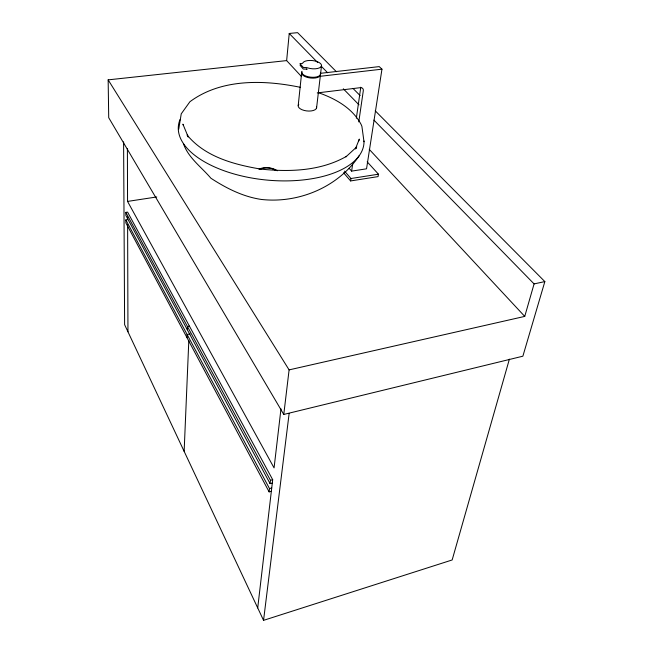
<?xml version="1.0" encoding="UTF-8"?>
<svg xmlns="http://www.w3.org/2000/svg" width="653" height="653" viewBox="0 0 653 653"><rect width="100%" height="100%" fill="white"/><g stroke="black" fill="none" stroke-linecap="round" stroke-linejoin="round"><path stroke-width="0.98" d="M186.995 337.683L187.125 334.516L190.064 333.912M187.321 329.741L187.452 326.541L189.427 326.141M184.138 451.345L188.823 340.335M301.221 76.262L286.643 60.598L289.23 33.466L297.597 32.65L336.409 71.732M298.217 105.443L301.67 72.646M271.346 491.276L269.118 491.88L269.501 488.599L125.858 219.914L127.613 219.628L127.604 216.927M272.309 483.04L270.073 483.636L270.448 480.306L125.825 212.372L127.588 212.094L272.693 479.71L257.715 607.927M280.978 408.827L274.072 467.915L127.555 201.418L127.392 148.468M316.583 107.851L320.419 75.087M320.517 74.246L321.505 65.831M375.222 110.806L544.847 281.598L522.873 356.195L283.777 414.443L289.099 369.884L108.153 79.862L286.643 60.598M509.397 359.142L452.162 559.964L263.551 620.35L289.14 413.488M178.751 129.09L181.24 113.826L189.909 101.737C221.236 78.482 263.902 79.788 300.437 87.331M356.342 118.177L360.652 88.106A3.902 2.996 -46.7 0 0 360.668 87.216M320.664 73.299L379.222 66.606L381.964 69.169L366.537 168.817L351.632 171.119L352.661 164.083M358.783 121.891L363.305 90.743A3.918 2.996 -46.6 0 0 360.383 87.665L317.252 92.922M367.182 161.83L378.462 174.196L378.071 176.604L350.62 180.938L350.971 178.522L344.539 171.119M289.099 369.884L524.743 316.403L534.081 283.908L373.924 120.103M358.709 141.024L359.346 139.097L355.371 148.966M301.964 71.291L301.759 71.806A9.469 4.138 6.3 0 0 305.645 75.952L306.698 76.336A9.469 4.138 6.3 0 0 316.672 76.915A9.469 4.138 6.3 0 0 320.411 73.152M356.007 148.558L356.734 146.77M355.697 148.321L356.424 147.203L345.935 156.851L346.58 156.296C320.607 171.168 289.508 172.106 260.441 169.054C233.798 164.491 205.009 156.818 187.133 135.04L188.219 136.967L182.913 124.152L183.444 125.425M359.379 155.422C338.425 187.019 298.666 203.671 261.331 199.443C243.038 196.757 226.248 188.227 210.911 178.236C201.41 167.021 188.276 157.879 183.395 143.562M300.062 65.267L303.286 69.055L305.139 69.096A2.285 0.996 6.1 0 1 307.106 69.283L306.396 69.03M269.501 488.599L271.73 487.995M270.448 480.306L272.693 479.71M534.081 283.908L544.847 281.598M350.971 178.522L378.462 174.196M127.555 201.418L156.736 196.961M319.17 76.417L381.964 69.169M319.382 93.02C335.895 98.93 352.53 108.333 361.044 124.315L361.893 126.315L363.999 141.725M352.938 88.375L360.13 95.607M289.23 33.466L317.701 62.59M321.26 66.231L327.659 72.777M343.323 88.8L358.979 104.815M369.247 149.349L524.743 316.403M349.159 168.303L351.632 171.119M343.56 172.784L350.62 180.938M283.777 414.443L108.716 117.695L108.153 79.862M270.073 483.636L125.841 215.4L125.825 212.372M269.118 491.88L125.874 222.902L125.858 219.914M263.551 620.35L124.617 324.672L123.605 141.848M127.621 224.665L127.955 331.781M364.007 140.999A93.191 45.335 5.4 0 1 262.62 179.616A93.191 45.335 5.4 0 1 180.04 119.548M258.939 169.16A12.105 6.269 5.3 0 1 277.305 170.784M260.114 169.396A9.86 5.102 5.3 0 1 275.084 170.049M316.485 106.725A9.273 4.293 6.3 0 1 306.502 110.896A9.273 4.293 6.3 0 1 298.772 104.39M320.313 73.993A9.46 4.147 6.3 0 1 310.771 78.034A9.46 4.147 6.3 0 1 301.874 72.124M300.062 63.88L303.449 67.528L305.302 67.561A2.285 0.996 6.1 0 1 307.269 67.749L307.62 67.879A9.517 4.098 6.3 0 0 320.778 67.03A9.517 4.098 6.3 0 0 315.024 60.99A9.517 4.098 6.3 0 0 302.853 62.876L302.78 63.039A2.269 0.971 6 0 1 301.523 63.578L300.078 63.847"/></g></svg>
